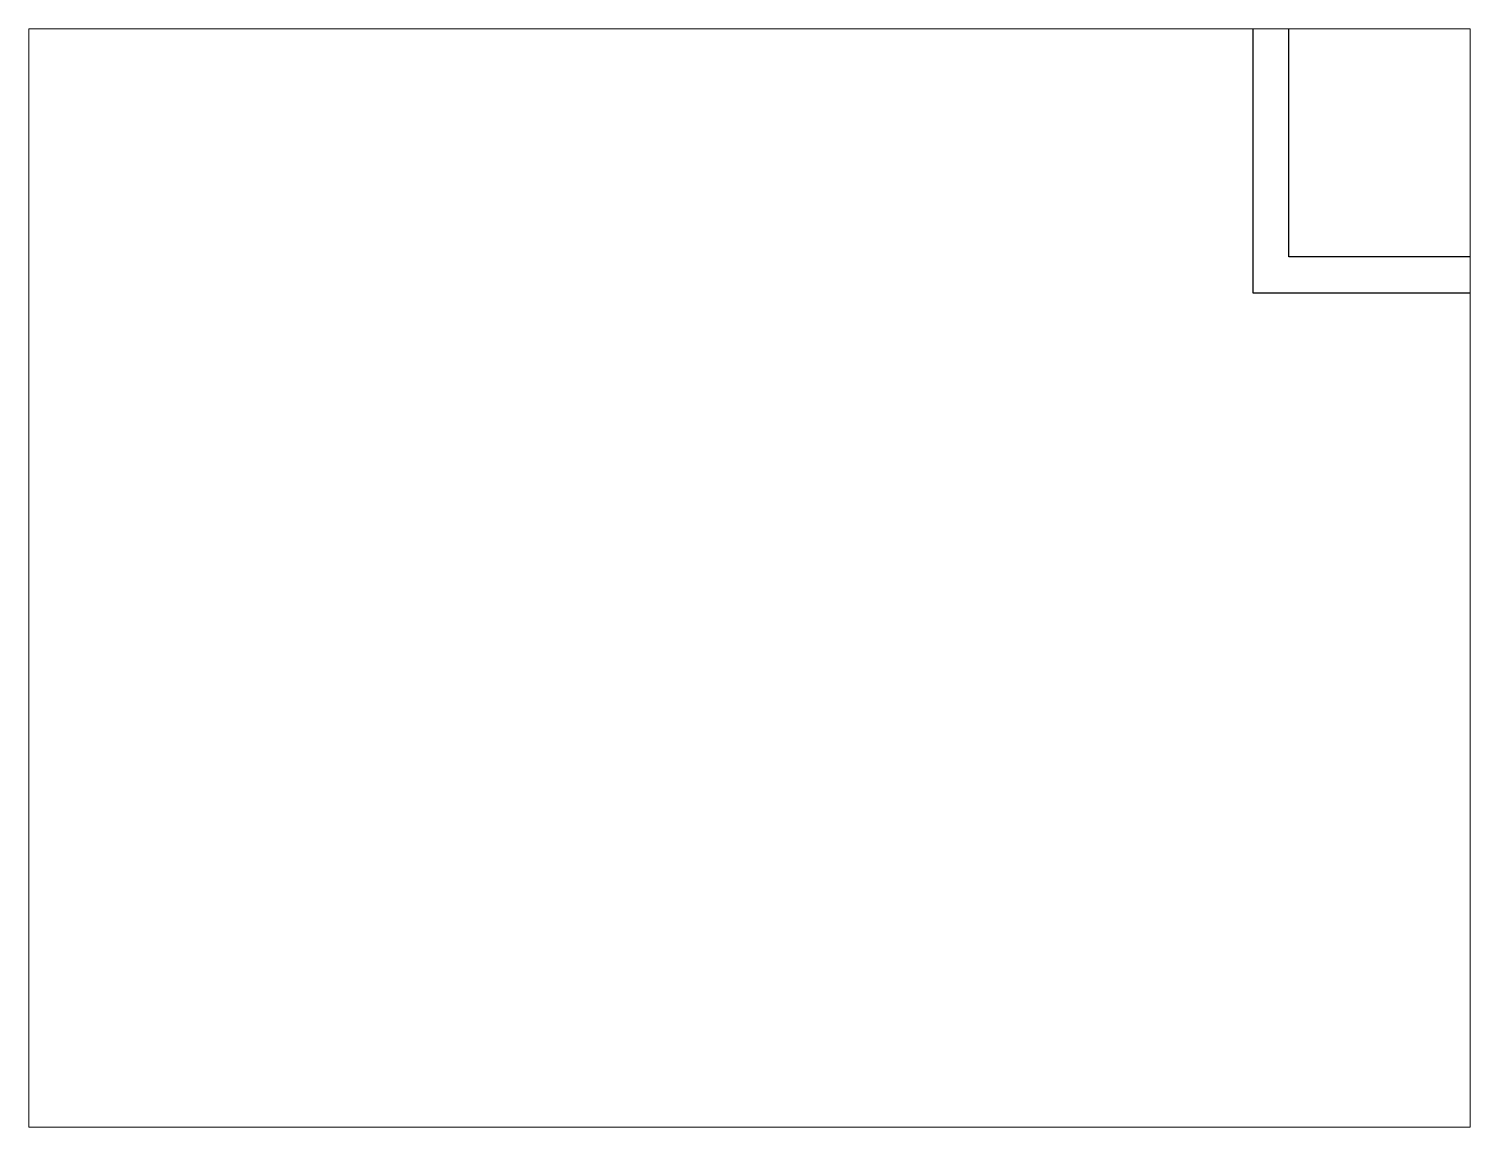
# Paper-space layout 'Layout1' of a CAD drawing. Header units: inches. Extents: x 1.05 to 9.45, y 0.8 to 7.2.
# The model-space entities are those that its viewports show. They can reach past a viewport. Long polylines and large blocks are cut down to what shows.
import ezdxf

# ---------------------------------------------------------------- set-up
doc = ezdxf.new("R2010")
doc.units = ezdxf.units.IN
doc.header["$MEASUREMENT"] = 0

msp = doc.modelspace()

# ---------------------------------------------------------------- linework, layer by layer
for points in [[(420.42, 579.79), (420.42, 279.79), (590.93, 279.79)], [(590.93, 289.79), (430.42, 289.79), (430.42, 419.79)]]:
    msp.add_lwpolyline(points)

psp = doc.layouts.get("Layout1")

# ---------------------------------------------------------------- viewports
at = {"layer": '0', "view_target_point": (280.602, 200.6163)}
psp.add_viewport(center=(5.25, 4), size=(8.4, 6.4), view_center_point=(0, 0), view_height=304.98615, dxfattribs=at)

doc.saveas('drawing.dxf')
